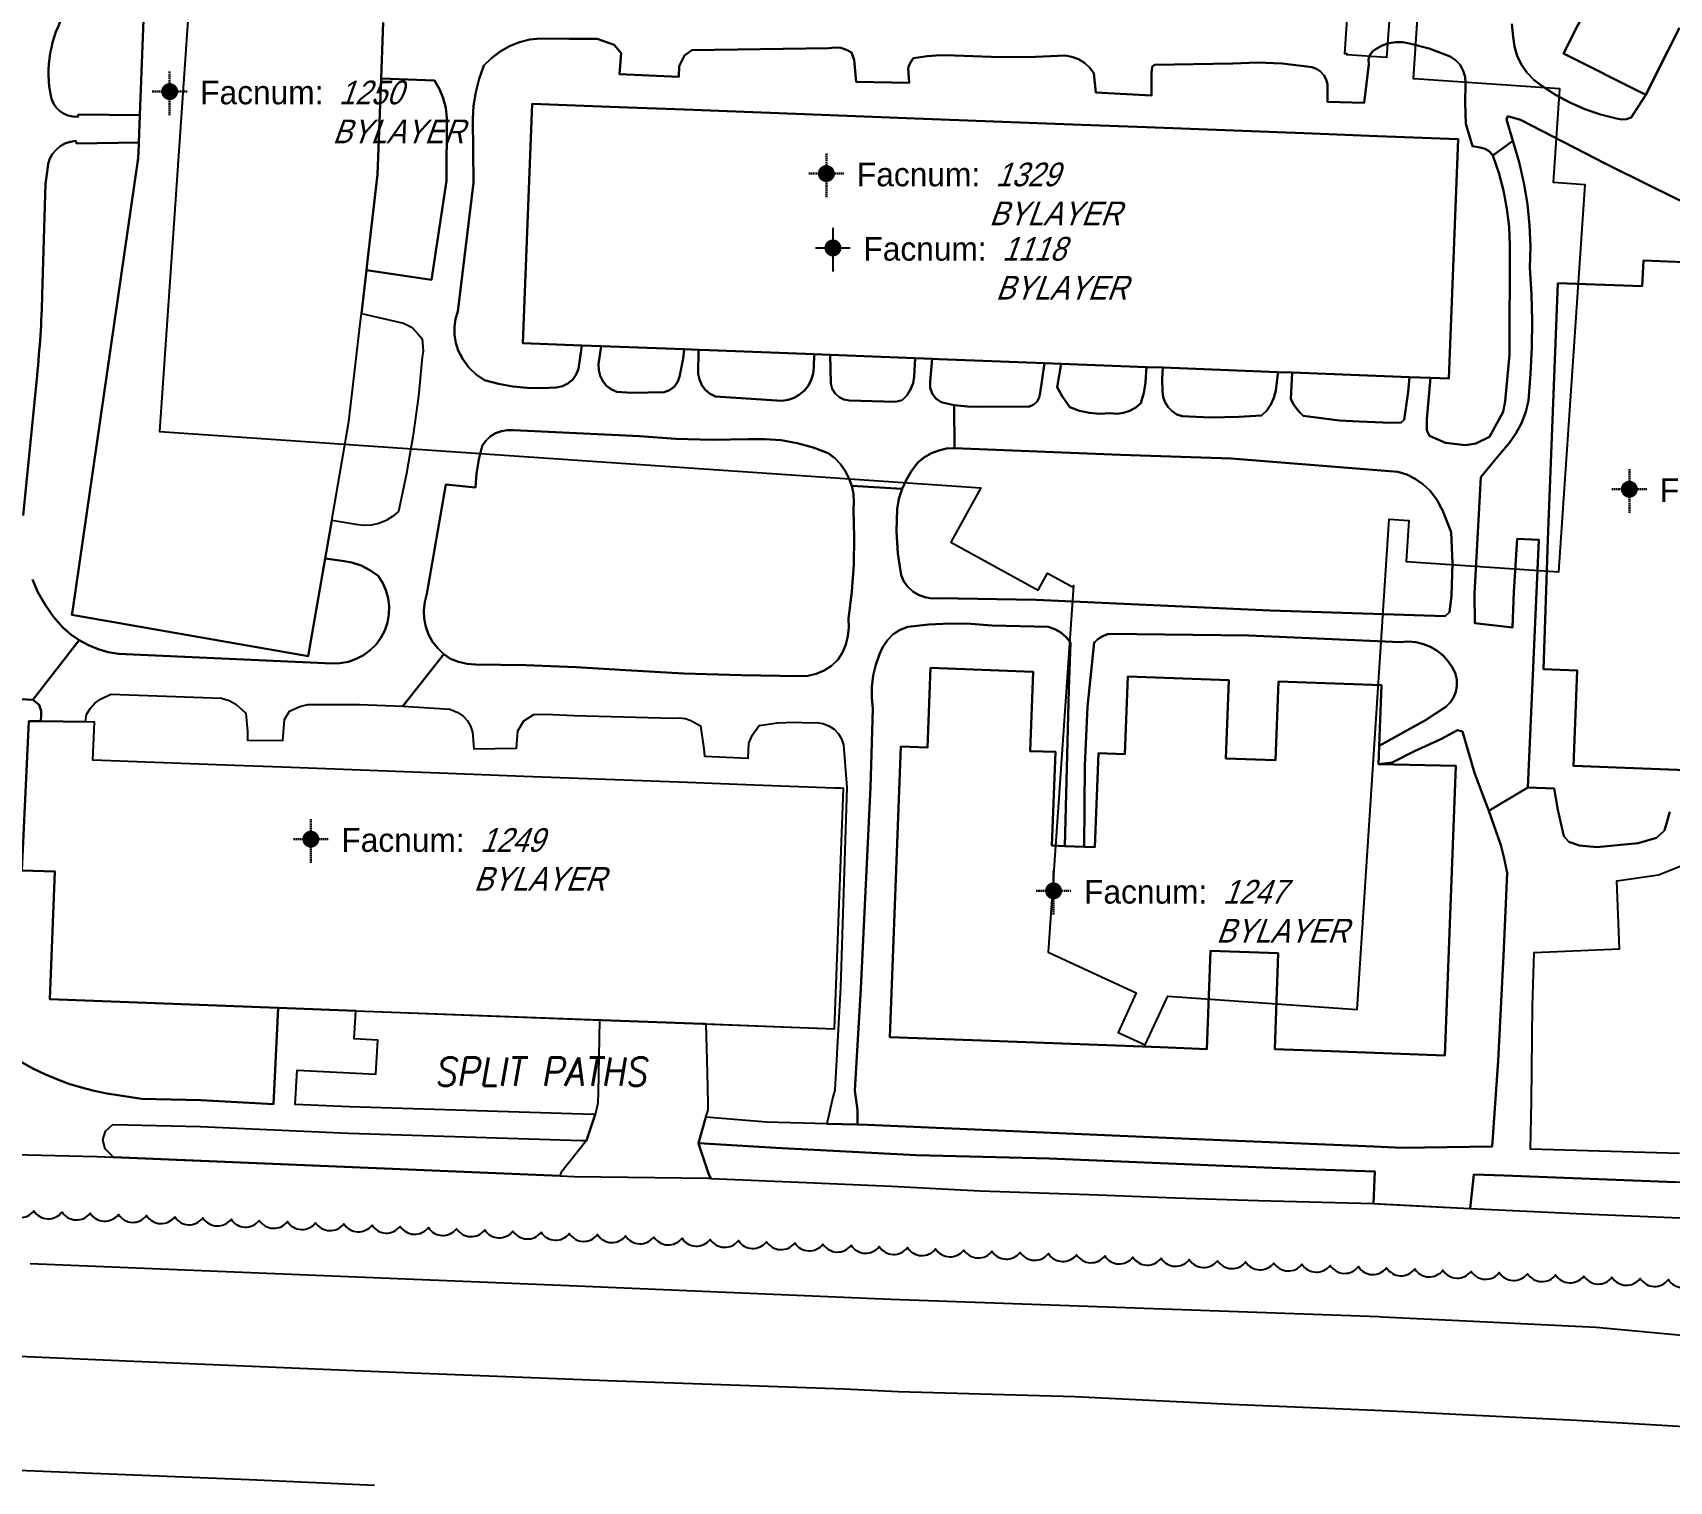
# Model space of a CAD drawing. Header units: inches. Extents: x 1273557 to 1282364, y 239587 to 246310.
# Drawn here: x 1274831.1 to 1275121.2, y 241916.7 to 242173.4 of the extents above; entities that cross this region are included whole.
import ezdxf
from ezdxf.enums import TextEntityAlignment as Align

# ---------------------------------------------------------------- set-up
doc = ezdxf.new("R2010")
doc.units = ezdxf.units.IN
doc.header["$MEASUREMENT"] = 0
doc.linetypes.add('DASHED2', pattern=[0.375, 0.25, -0.125])
doc.layers.add('BLDG-DATA', color=159, linetype='DASHED2', lineweight=30)
for name, color, linetype in [('BLDG-UW', 231, 'Continuous'), ('GRASS', 3, 'Continuous'), ('PATH', 253, 'Continuous'), ('PRKG-DATA', 255, 'Continuous'), ('PRKG-UW-UG', 30, 'Continuous'), ('REV-2013', 1, 'Continuous'), ('STREET-NONUW', 4, 'Continuous'), ('STREET-NONUW-ISLAND', 139, 'Continuous'), ('STREET-UW', 50, 'Continuous')]:
    doc.layers.add(name, color=color, linetype=linetype)
doc.styles.add('Revisions', font='simplex.shx', dxfattribs={"width": 0.9, "oblique": 10, "height": 25})
doc.styles.add('SS_LITE', font='FRABK.TTF', dxfattribs={"height": 16})

# ---------------------------------------------------------------- blocks, each defined once
blk = doc.blocks.new('*U1')
for p, q in [((0, 3.55), (0, -4.2)), ((-3.08, 0), (3.08, 0))]:
    blk.add_line(p, q)
at = {"const_width": 1.5}
blk.add_lwpolyline([(-0.75, 0, 1), (0.75, 0, 1)], format="xyb", close=True, dxfattribs=at)
at = {"layer": 'BLDG-DATA', "color": 1, "style": 'SS_LITE'}
blk.add_text('Facnum:', height=4.2, dxfattribs=at).set_placement((27.26, -2.25), align=Align.RIGHT)
at = {"layer": 'BLDG-DATA', "color": 7, "style": 'SS_LITE', "oblique": 20, "width": 0.9, "flags": 8}
for tag, p in [('FACNUM', (29.98, -2.25)), ('OBJECT', (28.84, -9.16))]:
    blk.add_attdef(tag, p, '', height=4.2, dxfattribs=at)
blk = doc.blocks.new('*U8')
for p, q in [((0, 3.55), (0, -4.2)), ((-3.08, 0), (3.08, 0))]:
    blk.add_line(p, q)
at = {"const_width": 1.5}
blk.add_lwpolyline([(-0.75, 0, 1), (0.75, 0, 1)], format="xyb", close=True, dxfattribs=at)
at = {"layer": 'PRKG-DATA', "color": 1, "style": 'SS_LITE'}
blk.add_text('Facnum:', height=4.2, dxfattribs=at).set_placement((27.26, -2.25), align=Align.RIGHT)
at = {"layer": 'PRKG-DATA', "color": 7, "style": 'SS_LITE', "oblique": 20, "width": 0.9, "flags": 8}
for tag, p in [('FACNUM', (29.98, -2.25)), ('OBJECT', (28.84, -9.16))]:
    blk.add_attdef(tag, p, '', height=4.2, dxfattribs=at)

msp = doc.modelspace()

# ---------------------------------------------------------------- linework, layer by layer
at = {"layer": 'BLDG-UW'}
for points in [[(1275126.58, 242215.24), (1275120.25, 242218.41), (1275102.22, 242182.38), (1275107.49, 242179.74), (1275102.47, 242169.72), (1275117.07, 242162.42), (1275117.91, 242164.1), (1275118.73, 242165.73), (1275119.04, 242166.36), (1275123, 242174.28)], [(1274851.05, 242183.43), (1274850.11, 242158.83), (1274849.93, 242153.95), (1274849.91, 242153.5), (1274849.82, 242151.21), (1274838.21, 242071.24), (1274838.06, 242070.21), (1274879.95, 242062.93), (1274882.95, 242080.2), (1274884.12, 242086.93), (1274884.31, 242088.02), (1274887.18, 242104.53), (1274889.22, 242122.26), (1274889.38, 242123.64), (1274890.26, 242131.34), (1274890.4, 242132.53), (1274892.21, 242148.27), (1274892.86, 242165.34), (1274893.24, 242175.24)]]:
    msp.add_lwpolyline(points, dxfattribs=at)
for points in [[(1275083.77, 242154.54), (1275069.48, 242155.09), (1275058, 242155.53), (1275028.54, 242156.65), (1275017.02, 242157.09), (1274987.46, 242158.23), (1274975.48, 242158.68), (1274946.64, 242159.79), (1274935.03, 242160.23), (1274919.63, 242160.82), (1274918.01, 242118.39), (1274928.46, 242117.99), (1274931.87, 242117.86), (1274946.6, 242117.3), (1274949.11, 242117.2), (1274951, 242117.13), (1274969.61, 242116.42), (1274972.49, 242116.31), (1274987.56, 242115.73), (1274990.56, 242115.61), (1274991.74, 242115.57), (1275010.49, 242114.85), (1275013.4, 242114.74), (1275028.55, 242114.16), (1275031.45, 242114.05), (1275032.91, 242113.99), (1275051.85, 242113.27), (1275054.34, 242113.17), (1275075.14, 242112.38), (1275078.9, 242112.23), (1275082.15, 242112.11)], [(1275156.87, 242113.45), (1275140.95, 242114.11), (1275133.21, 242122.4), (1275133.54, 242132.36), (1275116.62, 242133.02), (1275116.4, 242128.49), (1275101.47, 242129.04), (1275099.7, 242083.59), (1275099.7, 242083.59), (1275099.37, 242074.63), (1275099.37, 242074.63), (1275098.92, 242060.58), (1275104.89, 242060.36), (1275104.23, 242043.44), (1275130.22, 242042.45), (1275131.11, 242065.45), (1275155.1, 242064.57), (1275155.66, 242079.72)], [(1275083.36, 242043.48), (1275069.7, 242043.75), (1275069.82, 242046.99), (1275070.23, 242057.75), (1275051.97, 242058.43), (1275051.44, 242044.45), (1275042.63, 242044.78), (1275043.15, 242058.65), (1275025.24, 242059.32), (1275024.72, 242045.55), (1275020.03, 242045.73), (1275019.41, 242029.04), (1275017.52, 242029.11), (1275014.08, 242029.23), (1275011.77, 242029.32), (1275012.39, 242045.92), (1275007.92, 242046.08), (1275008.45, 242060.13), (1274990.28, 242060.81), (1274989.75, 242046.7), (1274985, 242046.87), (1274983.06, 241995.37), (1274997.73, 241994.82), (1275031.04, 241993.57), (1275039.25, 241993.26), (1275039.9, 242010.69), (1275051.9, 242010.24), (1275051.27, 241993.25), (1275059.65, 241992.94), (1275081.45, 241992.13)], [(1274974.85, 242039.46), (1274974.3, 242039.48), (1274973.26, 242039.52), (1274959.01, 242040.06), (1274947.16, 242040.51), (1274918.2, 242041.6), (1274906.25, 242042.05), (1274876.94, 242043.16), (1274865.26, 242043.6), (1274841.77, 242044.49), (1274842.05, 242051.21), (1274840.46, 242051.24), (1274832.57, 242051.36), (1274830.41, 242051.39), (1274829.18, 242024.94), (1274835.01, 242024.72), (1274834.15, 242002.11), (1274874.65, 242000.58), (1274888.37, 242000.06), (1274932.02, 241998.41), (1274949.93, 241997.73), (1274973.24, 241996.85)]]:
    msp.add_lwpolyline(points, close=True, dxfattribs=at)
at = {"layer": 'GRASS'}
for points in [[(1274834.05, 242163.91, 0.015766), (1274834.24, 242162.58, 0.394859), (1274839.1, 242158.5), (1274839.22, 242158.91), (1274850.11, 242158.83), (1274851.05, 242183.43), (1274850.04, 242183.56, 0.185565), (1274838.11, 242178.87, 0.001408), (1274838.03, 242178.77, 0.18739)], [(1274805.71, 242036.25, 0.403035), (1274846.62, 241985.01), (1274850.41, 241984.45), (1274860.94, 241984.2), (1274873.79, 241983.51), (1274874.65, 242000.58), (1274834.15, 242002.11), (1274835.01, 242024.72), (1274829.18, 242024.94), (1274830.41, 242051.39), (1274832.57, 242051.36), (1274832.62, 242052.46), (1274832.6, 242053.21), (1274832.25, 242054.29), (1274831.13, 242055.16), (1274812.38, 242056.16, 0.39954), (1274807.14, 242051.69, 0.005578)]]:
    msp.add_lwpolyline(points, format="xyb", close=True, dxfattribs=at)
for points in [[(1275093.28, 242174.97), (1275093.53, 242172.69), (1275093.77, 242170.97), (1275094.27, 242169.31), (1275095.03, 242167.75), (1275096.02, 242166.33), (1275097.22, 242165.08), (1275098.6, 242164.03), (1275101.03, 242162.42), (1275103.6, 242161.03), (1275106.27, 242159.86), (1275109.03, 242158.92), (1275111.86, 242158.22), (1275112.72, 242158.04), (1275113.61, 242158.1), (1275114.44, 242158.39), (1275117.07, 242162.42), (1275102.47, 242169.72), (1275107.49, 242179.74)], [(1275130.11, 242140.24), (1275118.18, 242146.07), (1275109.63, 242150.37), (1275108.15, 242151.11), (1275094.83, 242157.97), (1275092.6, 242158.6), (1275092.34, 242158.02), (1275094.59, 242150.49), (1275095.44, 242146.78), (1275096.06, 242143.04), (1275096.44, 242139.28), (1275096.59, 242135.51), (1275096.51, 242131.75), (1275096.8, 242127.07), (1275096.92, 242122.37), (1275096.87, 242117.66), (1275096.64, 242112.94), (1275096.24, 242108.23), (1275095.76, 242106.19), (1275095.02, 242104.23), (1275094.03, 242102.38), (1275092.82, 242100.68), (1275091.14, 242098.67), (1275090.21, 242097.61), (1275087.8, 242094.61), (1275086.68, 242074.02), (1275086.73, 242068.78), (1275093.45, 242067.97), (1275093.69, 242074.29), (1275094.26, 242083.69), (1275098.1, 242083.5), (1275096.17, 242039.65), (1275100.79, 242039.45), (1275101.49, 242035.65), (1275102.51, 242031.01), (1275103.43, 242030.02), (1275105.29, 242029.32), (1275108.4, 242029.08), (1275115.73, 242029.77), (1275118.94, 242030.73), (1275120.37, 242032.01), (1275121.32, 242035.31)], [(1275130.22, 242042.45), (1275104.23, 242043.44), (1275104.89, 242060.36), (1275098.92, 242060.58), (1275099.37, 242074.63), (1275099.7, 242083.59), (1275101.47, 242129.04), (1275116.4, 242128.49), (1275116.62, 242133.02), (1275131.46, 242132.44)], [(1275123.05, 241974.77), (1275096.64, 241975.54), (1275096.78, 241984.02), (1275096.95, 242000.9), (1275097.28, 242010.4), (1275112.39, 242011.01), (1275111.91, 242023.1), (1275119.3, 242024.12), (1275123.92, 242025.99)], [(1275136.79, 241941.26), (1275108.27, 241943.92), (1275085.22, 241945.04), (1275070.28, 241945.76), (1275069.72, 241945.79), (1274983.23, 241948.9), (1274927.64, 241951.22), (1274830.66, 241955.18)], [(1274771.57, 241941.3), (1274849.05, 241937.97), (1274891.01, 241936.19), (1274932.99, 241934.54), (1274974.97, 241933.01), (1274984.53, 241932.57), (1275015.87, 241931.67), (1275043.5, 241930.33), (1275069, 241929.24), (1275074.3, 241929.02), (1275084.52, 241928.51), (1275104.78, 241927.51), (1275131.99, 241925.86)], [(1274891.71, 241915.9), (1274869.56, 241916.91), (1274786.03, 241920.3), (1274762.72, 241922.04), (1274758.23, 241922.67), (1274739.99, 241925.24), (1274716.68, 241929.84), (1274705.33, 241932.47), (1274704.77, 241932.57), (1274704.68, 241932.08), (1274703.63, 241926.32), (1274736.1, 241919.83), (1274745.88, 241918.24), (1274755.7, 241916.85), (1274765.54, 241915.68)]]:
    msp.add_lwpolyline(points, dxfattribs=at)
for points in [[(1274976.73, 242168.6), (1274976.26, 242169.89), (1274975.34, 242170.41), (1274974.34, 242170.72), (1274973.29, 242170.82), (1274972.25, 242170.7), (1274947.97, 242170.32), (1274946.63, 242169.35), (1274945.7, 242167.46), (1274945.62, 242165.61), (1274935.12, 242166.07), (1274935.4, 242169.77), (1274934.19, 242171.28), (1274931.15, 242172.31), (1274926.15, 242172.35), (1274921.15, 242172.39), (1274919.25, 242172.19), (1274917.39, 242171.74), (1274915.61, 242171.03), (1274913.95, 242170.09), (1274912.43, 242168.93), (1274911.08, 242167.58), (1274910.26, 242165.27), (1274909.65, 242162.9), (1274909.27, 242160.48), (1274909.12, 242158.17), (1274909.27, 242146.81), (1274906.49, 242124.03), (1274906.08, 242122.68), (1274905.87, 242121.28), (1274905.88, 242119.86), (1274906.09, 242118.46), (1274906.51, 242117.11), (1274907.36, 242115.53), (1274908.44, 242114.1), (1274909.72, 242112.86), (1274911.19, 242111.83), (1274913.68, 242111.17), (1274916.22, 242110.72), (1274918.79, 242110.46), (1274921.37, 242110.4), (1274923.94, 242110.55), (1274925.02, 242110.76), (1274926, 242111.23), (1274926.84, 242111.94), (1274927.47, 242112.83), (1274927.86, 242113.86), (1274928.46, 242117.99), (1274918.01, 242118.39), (1274919.63, 242160.82), (1274935.03, 242160.23), (1274946.64, 242159.79), (1274975.48, 242158.68), (1274987.46, 242158.23), (1275017.02, 242157.09), (1275028.54, 242156.65), (1275058, 242155.53), (1275069.48, 242155.09), (1275083.77, 242154.54), (1275082.15, 242112.11), (1275078.9, 242112.23), (1275078.22, 242104.96), (1275078.26, 242102.88), (1275078.74, 242101.96), (1275081.54, 242100.73), (1275085.1, 242100.32), (1275086.94, 242100.62), (1275089.37, 242101.81), (1275091.76, 242106.22), (1275092.15, 242108.08), (1275092.87, 242116.3), (1275092.94, 242135.73), (1275092.81, 242138.98), (1275092.44, 242142.22), (1275091.85, 242145.42), (1275091.02, 242148.58), (1275089.96, 242151.67), (1275089.37, 242152.38), (1275088.57, 242152.86), (1275087.67, 242153.05), (1275086.35, 242153.3), (1275085.17, 242157.24), (1275085.06, 242160.97), (1275085.09, 242164.42), (1275085.03, 242165.58), (1275084.71, 242166.69), (1275084.13, 242167.7), (1275083.34, 242168.56), (1275082.37, 242169.21), (1275078.63, 242170.61), (1275075.18, 242171.53), (1275073.97, 242171.74), (1275072.73, 242171.75), (1275071.52, 242171.55), (1275070.35, 242171.16), (1275069.26, 242170.58), (1275068.62, 242170.1), (1275068.16, 242169.44), (1275067.92, 242168.67), (1275067.93, 242167.87), (1275067.11, 242160.96), (1275060.66, 242161.14), (1275060.65, 242164.29), (1275060.41, 242165.13), (1275059.98, 242165.89), (1275059.39, 242166.53), (1275058.66, 242167.02), (1275057.84, 242167.33), (1275056.97, 242167.44), (1275052.61, 242167.95), (1275048.23, 242168.13), (1275043.85, 242167.98), (1275029.96, 242167.7), (1275029.54, 242167.38), (1275029.43, 242166.3), (1275029.43, 242162.28), (1275019.58, 242162.8), (1275019.21, 242166.27), (1275018.47, 242167.26), (1275017.55, 242168.09), (1275016.5, 242168.73), (1275015.34, 242169.16), (1275014.12, 242169.37), (1275007.58, 242169.11), (1275001.04, 242169.12), (1274994.5, 242169.39), (1274992.08, 242169.42), (1274989.66, 242169.25), (1274988.46, 242169.07), (1274987.26, 242168.88), (1274987.02, 242168.61), (1274986.81, 242168.32), (1274986.63, 242168.01), (1274986.48, 242167.68), (1274986.37, 242167.34), (1274986.31, 242167.07), (1274986.44, 242165.49), (1274986.47, 242164.53), (1274977.1, 242164.7)], [(1274904.48, 242147.19), (1274904.53, 242158.31), (1274904.33, 242160.08), (1274903.89, 242161.8), (1274903.22, 242163.44), (1274902.32, 242164.97), (1274892.86, 242165.32), (1274892.21, 242148.27), (1274890.4, 242132.53), (1274890.26, 242131.34), (1274897.42, 242130.28), (1274901.78, 242129.64)], [(1274900.19, 242118.53), (1274900.31, 242116.96), (1274900.17, 242115.9), (1274899.49, 242109), (1274898.56, 242102.14), (1274897.38, 242095.31), (1274895.95, 242088.53), (1274894.91, 242087.64), (1274893.74, 242086.94), (1274892.46, 242086.44), (1274891.12, 242086.15), (1274889.75, 242086.09), (1274888.39, 242086.25), (1274884.12, 242086.93), (1274884.31, 242088.02), (1274887.18, 242104.53), (1274889.22, 242122.26), (1274889.38, 242123.64), (1274896.86, 242121.94), (1274898.39, 242121.19), (1274899.42, 242119.98), (1274900.15, 242119.13), (1274900.19, 242118.53)], [(1274946.41, 242115.66), (1274946.6, 242117.3), (1274931.87, 242117.86), (1274931.43, 242114.69), (1274931.45, 242113.63), (1274931.71, 242112.61), (1274932.18, 242111.66), (1274932.85, 242110.84), (1274933.69, 242110.2), (1274934.65, 242109.75), (1274937.32, 242109.59), (1274943.03, 242109.69), (1274943.99, 242110.03), (1274944.81, 242110.64), (1274945.41, 242111.47), (1274945.74, 242112.44)], [(1274969.58, 242114.11), (1274969.61, 242116.42), (1274951, 242117.13), (1274949.11, 242117.2), (1274949.1, 242112.97), (1274949.3, 242111.92), (1274949.74, 242110.94), (1274950.39, 242110.08), (1274951.21, 242109.39), (1274952.17, 242108.91), (1274963.88, 242108.16), (1274965, 242108.33), (1274966.07, 242108.7), (1274967.05, 242109.27), (1274967.91, 242110.01), (1274968.61, 242110.9), (1274969.13, 242111.9), (1274969.46, 242112.98)], [(1274987.34, 242112.47), (1274987.56, 242115.73), (1274972.49, 242116.31), (1274972.59, 242111.21), (1274972.84, 242110.29), (1274973.34, 242109.47), (1274974.05, 242108.82), (1274974.91, 242108.4), (1274975.85, 242108.23), (1274984.08, 242107.97), (1274985.25, 242108.27), (1274986.09, 242109.13), (1274986.74, 242110.15), (1274987.16, 242111.28)], [(1275010.49, 242114.85), (1274991.74, 242115.57), (1274990.56, 242115.61), (1274990.22, 242111.62), (1274990.19, 242110.49), (1274990.55, 242109.45), (1274991.22, 242108.57), (1274992.13, 242107.95), (1274994.44, 242107.41), (1274996.8, 242107.14), (1274999.18, 242107.13), (1275007.83, 242107.19), (1275008.56, 242107.53), (1275009.15, 242108.07), (1275009.55, 242108.77), (1275009.71, 242109.56)], [(1275028.07, 242109.57), (1275028.39, 242111.43), (1275028.5, 242113.31), (1275028.55, 242114.16), (1275013.4, 242114.74), (1275012.72, 242110.58), (1275013.6, 242108.97), (1275014.64, 242107.46), (1275014.97, 242107.04), (1275016.68, 242106.4), (1275018.46, 242106.01), (1275020.28, 242105.86), (1275022.1, 242105.96), (1275023.29, 242105.87), (1275024.47, 242106.01), (1275025.6, 242106.39), (1275026.64, 242106.98), (1275027.54, 242107.76)], [(1275050.59, 242107.54), (1275051.13, 242108.72), (1275051.45, 242109.98), (1275051.84, 242112.93), (1275051.85, 242113.27), (1275032.91, 242113.99), (1275031.45, 242114.05), (1275031.3, 242112.08), (1275031.41, 242109.84), (1275031.51, 242108.84), (1275031.83, 242107.88), (1275032.37, 242107.02), (1275033.08, 242106.31), (1275033.94, 242105.77), (1275034.89, 242105.44), (1275039.91, 242105.23), (1275044.94, 242105.31), (1275048.95, 242105.55), (1275049.86, 242106.47)], [(1275074.92, 242109.77), (1275075.14, 242112.38), (1275054.34, 242113.17), (1275054.11, 242108.48), (1275054.58, 242107.6), (1275055.15, 242106.78), (1275055.8, 242106.02), (1275056.29, 242105.53), (1275062.76, 242104.66), (1275066.24, 242104.48), (1275071.85, 242104.27), (1275073.72, 242104.31), (1275074.23, 242104.8)], [(1274976.75, 242084), (1274976.59, 242088.83), (1274976.69, 242090.27), (1274976.59, 242091.71), (1274976.29, 242093.12), (1274975.8, 242094.48), (1274975.12, 242095.76), (1274974.28, 242096.93), (1274973.28, 242097.98), (1274972.14, 242098.87), (1274969.44, 242099.9), (1274966.65, 242100.67), (1274963.8, 242101.17), (1274960.91, 242101.4), (1274958.02, 242101.35), (1274951.57, 242101.25), (1274945.12, 242101.44), (1274938.69, 242101.93), (1274916.36, 242102.97), (1274915.26, 242102.99), (1274914.19, 242102.81), (1274913.16, 242102.42), (1274912.23, 242101.84), (1274911.43, 242101.09), (1274910.79, 242100.2), (1274910.18, 242097.76), (1274909.79, 242095.29), (1274909.6, 242092.79), (1274904.32, 242093.31), (1274900.99, 242073.94), (1274900.61, 242072.51), (1274900.44, 242071.05), (1274900.51, 242069.57), (1274900.79, 242068.13), (1274901.3, 242066.75), (1274902.01, 242065.46), (1274902.91, 242064.3), (1274903.98, 242063.29), (1274905.19, 242062.45), (1274906.62, 242061.91), (1274908.1, 242061.57), (1274909.62, 242061.43), (1274918.51, 242061.3), (1274927.4, 242060.96), (1274936.28, 242060.4), (1274946.51, 242059.85), (1274956.74, 242059.51), (1274966.98, 242059.39), (1274968.51, 242059.45), (1274970.01, 242059.78), (1274971.43, 242060.37), (1274972.72, 242061.2), (1274973.85, 242062.24), (1274974.64, 242063.56), (1274975.24, 242064.98), (1274975.63, 242066.47), (1274975.79, 242068.01), (1274975.74, 242069.55), (1274976.32, 242074.35), (1274976.66, 242079.17)], [(1275081.02, 242088.77), (1275080.63, 242089.51), (1275080.22, 242090.24), (1275079.8, 242090.96), (1275078.77, 242092.27), (1275077.55, 242093.41), (1275076.18, 242094.36), (1275074.68, 242095.1), (1275073.09, 242095.61), (1275043.54, 242097.92), (1275023.94, 242098.59), (1274995.95, 242099.7), (1274994.54, 242099.8), (1274993.12, 242099.7), (1274991.74, 242099.39), (1274990.42, 242098.88), (1274989.19, 242098.17), (1274988.08, 242097.3), (1274986.94, 242095.84), (1274985.98, 242094.25), (1274985.22, 242092.57), (1274984.67, 242090.8), (1274984.33, 242088.98), (1274984.23, 242085.05), (1274984.48, 242081.13), (1274985.07, 242077.25), (1274985.56, 242076.16), (1274986.25, 242075.19), (1274987.13, 242074.38), (1274988.14, 242073.75), (1274989.26, 242073.34), (1274990.44, 242073.15), (1274991.63, 242073.2), (1275009, 242072.9), (1275050.44, 242071), (1275081.5, 242069.99), (1275082.27, 242070.72), (1275082.62, 242073.63), (1275082.81, 242079.39), (1275082.53, 242084.87)], [(1275015.1, 242065.32), (1275014.32, 242066.3), (1275013.37, 242067.11), (1275012.28, 242067.72), (1275011.1, 242068.11), (1275001.11, 242068.33), (1274997.39, 242068.62), (1274993.66, 242068.68), (1274989.94, 242068.5), (1274986.23, 242068.09), (1274984.88, 242067.56), (1274983.67, 242066.78), (1274982.62, 242065.77), (1274981.79, 242064.58), (1274981.21, 242063.25), (1274980.56, 242061.38), (1274980.12, 242059.46), (1274979.88, 242057.5), (1274979.86, 242055.53), (1274980.05, 242053.56), (1274979.61, 242039.71), (1274977.92, 242003.99), (1274976.87, 241985.93), (1274977.31, 241982.44), (1274977.34, 241979.88), (1274979.12, 241979.83), (1275036.1, 241977.35), (1275068.85, 241975.98), (1275073.81, 241975.77), (1275089.84, 241975.99), (1275090.89, 241991.18), (1275091.87, 242010.97), (1275092.48, 242024.52), (1275091.88, 242027.33), (1275091.36, 242029.41), (1275089.24, 242035.5), (1275088.12, 242038.42), (1275086.67, 242042.21), (1275084.54, 242049.55), (1275083.7, 242049.8), (1275080.7, 242048.21), (1275076.06, 242046.06), (1275072.1, 242044.03), (1275069.7, 242043.75), (1275083.36, 242043.48), (1275081.45, 241992.13), (1275059.65, 241992.94), (1275051.27, 241993.25), (1275051.9, 242010.24), (1275039.9, 242010.69), (1275039.25, 241993.26), (1275031.04, 241993.57), (1274997.73, 241994.82), (1274983.06, 241995.37), (1274985, 242046.87), (1274989.75, 242046.7), (1274990.28, 242060.81), (1275008.45, 242060.13), (1275007.92, 242046.08), (1275012.39, 242045.92), (1275011.77, 242029.32), (1275014.08, 242029.23), (1275014.76, 242056.98)], [(1275082.87, 242060.77), (1275082.11, 242061.93), (1275081.18, 242062.96), (1275080.1, 242063.83), (1275078.91, 242064.54), (1275077.62, 242065.05), (1275076.27, 242065.37), (1275074.88, 242065.48), (1275073.5, 242065.38), (1275046.67, 242066.57), (1275021.86, 242066.88), (1275021.32, 242066.7), (1275020.8, 242066.47), (1275020.3, 242066.18), (1275019.84, 242065.84), (1275019.42, 242065.46), (1275019.3, 242065.34), (1275018.11, 242053.95), (1275017.64, 242043.55), (1275017.52, 242029.11), (1275019.41, 242029.04), (1275020.03, 242045.73), (1275024.72, 242045.55), (1275025.24, 242059.32), (1275043.15, 242058.65), (1275042.63, 242044.78), (1275051.44, 242044.45), (1275051.97, 242058.43), (1275070.23, 242057.75), (1275069.82, 242046.99), (1275078, 242051.59), (1275081.6, 242053.95), (1275082.37, 242054.71), (1275082.97, 242055.6), (1275083.38, 242056.6), (1275083.58, 242057.66), (1275083.56, 242058.74), (1275083.32, 242059.79)], [(1274950.7, 241982.05), (1274950.83, 241982.52), (1274950.83, 241983.68), (1274950.71, 241989.03), (1274950.5, 241997.71), (1274973.24, 241996.85), (1274974.85, 242039.46), (1274974.3, 242039.48), (1274973.26, 242039.52), (1274959.01, 242040.06), (1274947.16, 242040.51), (1274918.2, 242041.6), (1274906.25, 242042.05), (1274876.94, 242043.16), (1274865.26, 242043.6), (1274841.77, 242044.49), (1274842.05, 242051.21), (1274840.46, 242051.24), (1274840.62, 242052.59), (1274841.29, 242053.65), (1274842.15, 242054.56), (1274843.16, 242055.29), (1274844.99, 242056.15), (1274864.6, 242055.46), (1274865.92, 242055.07), (1274867.12, 242054.39), (1274868.89, 242052.79), (1274869.18, 242049.58), (1274869.16, 242048.01), (1274875.48, 242047.93), (1274875.75, 242051.67), (1274876.66, 242053.16), (1274878.44, 242054), (1274879.91, 242054.32), (1274881.41, 242054.31), (1274889.07, 242054.32), (1274896.74, 242054.07), (1274905.05, 242053.53), (1274906.5, 242052.92), (1274907.4, 242052.27), (1274908.16, 242051.45), (1274908.73, 242050.5), (1274909.08, 242049.44), (1274909.31, 242046.46), (1274916.87, 242046.62), (1274917.12, 242049.69), (1274918.18, 242051.42), (1274919.95, 242052.56), (1274922.05, 242052.61), (1274927.03, 242052.4), (1274944.67, 242051.89), (1274945.73, 242051.97), (1274946.79, 242051.84), (1274947.8, 242051.51), (1274949.49, 242050.55), (1274950.08, 242046.47), (1274950.17, 242045.19), (1274957.96, 242044.83), (1274958.07, 242047.5), (1274958.71, 242048.97), (1274959.88, 242050.6), (1274963.11, 242051.08), (1274966.05, 242051.22), (1274968.98, 242051.07), (1274970.1, 242051.14), (1274971.2, 242050.97), (1274972.24, 242050.57), (1274973.16, 242049.95), (1274973.93, 242049.16), (1274974.51, 242048.22), (1274974.86, 242047.18), (1274975.41, 242039.61), (1274974.29, 242004.23), (1274973.3, 241985.95), (1274972.93, 241984.74), (1274971.89, 241980.02), (1274961.21, 241980.29), (1274950.46, 241981.21)], [(1274930.8, 241981.67), (1274928.61, 241981.72), (1274887.27, 241983.03), (1274877.66, 241983.46), (1274877.97, 241989.54), (1274891.96, 241988.83), (1274892.27, 241994.84), (1274888.11, 241995.05), (1274888.37, 242000.06), (1274931.58, 241998.43), (1274931.33, 241985.53), (1274931.29, 241983.72), (1274931.14, 241982.86)], [(1274924.76, 241971.32), (1274924.59, 241970.79), (1274920.32, 241970.94), (1274845.5, 241974.08), (1274845.21, 241974.36), (1274843.95, 241975.58), (1274843.54, 241977.17), (1274844, 241978.72), (1274845.29, 241979.9), (1274860.78, 241979.54), (1274887.09, 241978.38), (1274928.48, 241977.06), (1274929.28, 241977.04)], [(1275069.04, 241971.57), (1275055.04, 241972.01), (1275011.3, 241973.87), (1274987.71, 241974.48), (1274962.87, 241975.77), (1274949.11, 241976.56), (1274949.11, 241976.55), (1274950.9, 241971.2), (1274951.32, 241970.34), (1274968.26, 241969.61), (1274983.36, 241968.99), (1274999.04, 241968.14), (1275009.55, 241967.8), (1275018.4, 241967.51), (1275033.65, 241966.88), (1275048.33, 241966.42), (1275068.8, 241965.86), (1275068.8, 241965.86)], [(1275086.56, 241971.02), (1275085.95, 241965.03), (1275085.95, 241965.03), (1275105.95, 241964.08), (1275123.08, 241963.35), (1275125.95, 241963.29), (1275126.87, 241963.73), (1275128.8, 241964.88), (1275130.62, 241966.19), (1275132.33, 241967.67), (1275133.84, 241969.24), (1275122.38, 241969.69), (1275091.92, 241970.85)]]:
    msp.add_lwpolyline(points, close=True, dxfattribs=at)
msp.add_lwpolyline([(1274831.06, 242076.47), (1274832.11, 242074.16), (1274833.37, 242071.96), (1274834.82, 242069.9), (1274836.46, 242067.98), (1274837.85, 242066.77), (1274839.37, 242065.72), (1274840.99, 242064.84), (1274842.7, 242064.14), (1274844.48, 242063.63), (1274846.3, 242063.32), (1274884.17, 242061.59), (1274885.63, 242061.65), (1274887.08, 242061.92), (1274888.46, 242062.41), (1274889.75, 242063.09), (1274890.93, 242063.97), (1274891.97, 242065), (1274892.83, 242066.18), (1274893.51, 242067.48), (1274893.99, 242068.86), (1274894.25, 242070.29), (1274894.3, 242071.75), (1274894.12, 242073.2), (1274893.73, 242074.61), (1274893.13, 242075.94), (1274892.34, 242077.16), (1274890.9, 242078.17), (1274889.33, 242078.96), (1274887.67, 242079.51), (1274885.94, 242079.82), (1274882.95, 242080.2), (1274879.95, 242062.93), (1274838.06, 242070.21), (1274838.21, 242071.24), (1274849.82, 242151.21), (1274849.91, 242153.5), (1274849.93, 242153.95), (1274838.89, 242153.76), (1274838.76, 242154.23, 0.388101), (1274833.71, 242149.17), (1274833.37, 242146.65), (1274832.81, 242126.97, -0.017918), (1274831.89, 242112.67), (1274829.4, 242087.84)], format="xyb", dxfattribs=at)
at = {"layer": 'PATH'}
for points in [[(1274829.4, 242087.84), (1274831.89, 242112.67, 0.017918), (1274832.81, 242126.97), (1274833.37, 242146.65), (1274833.71, 242149.17, -0.388101), (1274838.76, 242154.23), (1274838.89, 242153.76), (1274849.93, 242153.95), (1274850.11, 242158.83), (1274839.22, 242158.91), (1274839.1, 242158.5, -0.394859), (1274834.24, 242162.58, -0.015766), (1274834.05, 242163.91, -0.18739), (1274838.03, 242178.77, -0.000001), (1274838.03, 242178.77), (1274835.7, 242180.84), (1274822.32, 242180.01)], [(1274825.21, 241974.64), (1274842.5, 241974.21), (1274845.5, 241974.08), (1274845.21, 241974.36), (1274843.95, 241975.58), (1274843.54, 241977.17), (1274844, 241978.72), (1274845.29, 241979.9), (1274860.78, 241979.54), (1274887.09, 241978.38), (1274928.48, 241977.06), (1274929.28, 241977.04), (1274930.8, 241981.67), (1274928.61, 241981.72), (1274887.27, 241983.03), (1274877.66, 241983.46), (1274877.97, 241989.54), (1274891.96, 241988.83), (1274892.27, 241994.84), (1274888.11, 241995.05), (1274888.37, 242000.06), (1274874.65, 242000.58), (1274873.79, 241983.51), (1274860.94, 241984.2), (1274850.41, 241984.45), (1274846.62, 241985.01, -0.403035), (1274805.71, 242036.25, -0.005578)]]:
    msp.add_lwpolyline(points, format="xyb", dxfattribs=at)
for points in [[(1274893.24, 242175.24), (1274892.86, 242165.32), (1274902.32, 242164.97), (1274903.22, 242163.44), (1274903.89, 242161.8), (1274904.33, 242160.08), (1274904.53, 242158.31), (1274904.48, 242147.19), (1274901.78, 242129.64), (1274897.42, 242130.28), (1274890.26, 242131.34), (1274889.38, 242123.64), (1274896.86, 242121.94), (1274898.39, 242121.19), (1274900.15, 242119.13), (1274900.31, 242116.96), (1274900.17, 242115.9), (1274899.49, 242109), (1274898.56, 242102.14), (1274897.38, 242095.31), (1274895.95, 242088.53), (1274894.91, 242087.64), (1274893.74, 242086.94), (1274892.46, 242086.44), (1274891.12, 242086.15), (1274889.75, 242086.09), (1274888.39, 242086.25), (1274884.12, 242086.93), (1274882.95, 242080.2), (1274885.94, 242079.82), (1274887.67, 242079.51), (1274889.33, 242078.96), (1274890.9, 242078.17), (1274892.34, 242077.16), (1274893.13, 242075.94), (1274893.73, 242074.61), (1274894.12, 242073.2), (1274894.3, 242071.75), (1274894.25, 242070.29), (1274893.99, 242068.86), (1274893.51, 242067.48), (1274892.83, 242066.18), (1274891.97, 242065), (1274890.93, 242063.97), (1274889.75, 242063.09), (1274888.46, 242062.41), (1274887.08, 242061.92), (1274885.63, 242061.65), (1274884.17, 242061.59), (1274846.3, 242063.32), (1274844.48, 242063.63), (1274842.7, 242064.14), (1274840.99, 242064.84), (1274839.37, 242065.72), (1274831.13, 242055.16), (1274832.25, 242054.29), (1274832.6, 242053.21), (1274832.62, 242052.46), (1274832.57, 242051.36), (1274832.57, 242051.36), (1274840.46, 242051.24), (1274840.62, 242052.59), (1274841.29, 242053.65), (1274842.15, 242054.56), (1274843.16, 242055.29), (1274844.99, 242056.15), (1274864.6, 242055.46), (1274865.92, 242055.07), (1274867.12, 242054.39), (1274868.89, 242052.79), (1274869.18, 242049.58), (1274869.16, 242048.01), (1274875.48, 242047.93), (1274875.75, 242051.67), (1274876.66, 242053.16), (1274878.44, 242054), (1274879.91, 242054.32), (1274881.41, 242054.31), (1274889.07, 242054.32), (1274896.74, 242054.07), (1274903.98, 242063.29), (1274902.91, 242064.3), (1274902.01, 242065.46), (1274901.3, 242066.75), (1274900.79, 242068.13), (1274900.51, 242069.57), (1274900.44, 242071.05), (1274900.61, 242072.51), (1274900.99, 242073.94), (1274904.32, 242093.31), (1274909.6, 242092.79), (1274909.79, 242095.29), (1274910.18, 242097.76), (1274910.79, 242100.2), (1274911.43, 242101.09), (1274912.23, 242101.84), (1274913.16, 242102.42), (1274914.19, 242102.81), (1274915.26, 242102.99), (1274916.36, 242102.97), (1274938.69, 242101.93), (1274945.12, 242101.44), (1274951.57, 242101.25), (1274958.02, 242101.35), (1274960.91, 242101.4), (1274963.8, 242101.17), (1274966.65, 242100.67), (1274969.44, 242099.9), (1274972.14, 242098.87), (1274973.28, 242097.98), (1274974.28, 242096.93), (1274975.12, 242095.76), (1274975.8, 242094.48), (1274976.29, 242093.12), (1274985.22, 242092.57), (1274985.98, 242094.25), (1274986.94, 242095.84), (1274988.08, 242097.3), (1274989.19, 242098.17), (1274990.42, 242098.88), (1274991.74, 242099.39), (1274993.12, 242099.7), (1274994.54, 242099.8), (1274994.44, 242107.41), (1274992.13, 242107.95), (1274991.22, 242108.57), (1274990.55, 242109.45), (1274990.19, 242110.49), (1274990.22, 242111.62), (1274990.56, 242115.61), (1274987.56, 242115.73), (1274987.34, 242112.47), (1274987.16, 242111.28), (1274986.74, 242110.15), (1274986.09, 242109.13), (1274985.25, 242108.27), (1274984.08, 242107.97), (1274975.85, 242108.23), (1274974.91, 242108.4), (1274974.05, 242108.82), (1274973.34, 242109.47), (1274972.84, 242110.29), (1274972.59, 242111.21), (1274972.49, 242116.31), (1274969.61, 242116.42), (1274969.58, 242114.11), (1274969.46, 242112.98), (1274969.13, 242111.9), (1274968.61, 242110.9), (1274967.91, 242110.01), (1274967.05, 242109.27), (1274966.07, 242108.7), (1274965, 242108.33), (1274963.88, 242108.16), (1274952.17, 242108.91), (1274951.21, 242109.39), (1274950.39, 242110.08), (1274949.74, 242110.94), (1274949.3, 242111.92), (1274949.1, 242112.97), (1274949.11, 242117.2), (1274946.6, 242117.3), (1274946.41, 242115.66), (1274945.74, 242112.44), (1274945.41, 242111.47), (1274944.81, 242110.64), (1274943.99, 242110.03), (1274943.03, 242109.69), (1274937.32, 242109.59), (1274934.65, 242109.75), (1274933.69, 242110.2), (1274932.85, 242110.84), (1274932.18, 242111.66), (1274931.71, 242112.61), (1274931.45, 242113.63), (1274931.43, 242114.69), (1274931.87, 242117.86), (1274928.46, 242117.99), (1274927.86, 242113.86), (1274927.47, 242112.83), (1274926.84, 242111.94), (1274926, 242111.23), (1274925.02, 242110.76), (1274923.94, 242110.55), (1274921.37, 242110.4), (1274918.79, 242110.46), (1274916.22, 242110.72), (1274913.68, 242111.17), (1274911.19, 242111.83), (1274909.72, 242112.86), (1274908.44, 242114.1), (1274907.36, 242115.53), (1274906.51, 242117.11), (1274906.09, 242118.46), (1274905.88, 242119.86), (1274905.87, 242121.28), (1274906.08, 242122.68), (1274906.49, 242124.03), (1274909.27, 242146.81), (1274909.12, 242158.17), (1274909.27, 242160.48), (1274909.65, 242162.9), (1274910.26, 242165.27), (1274911.08, 242167.58), (1274912.43, 242168.93), (1274913.95, 242170.09), (1274915.61, 242171.03), (1274917.39, 242171.74), (1274919.25, 242172.19), (1274921.15, 242172.39), (1274926.15, 242172.35), (1274931.15, 242172.31), (1274934.19, 242171.28), (1274935.4, 242169.77), (1274935.12, 242166.07), (1274945.62, 242165.61), (1274945.7, 242167.46), (1274946.63, 242169.35), (1274947.97, 242170.32), (1274972.25, 242170.7), (1274973.29, 242170.82), (1274974.34, 242170.72), (1274975.34, 242170.41), (1274976.26, 242169.89), (1274976.73, 242168.6), (1274977.1, 242164.7), (1274986.47, 242164.53), (1274986.44, 242165.49), (1274986.31, 242167.07), (1274986.37, 242167.34), (1274986.48, 242167.68), (1274986.63, 242168.01), (1274986.81, 242168.32), (1274987.02, 242168.61), (1274987.26, 242168.88), (1274988.46, 242169.07), (1274989.66, 242169.25), (1274992.08, 242169.42), (1274994.5, 242169.39), (1275001.04, 242169.12), (1275007.58, 242169.11), (1275014.12, 242169.37), (1275015.34, 242169.16), (1275016.5, 242168.73), (1275017.55, 242168.09), (1275018.47, 242167.26), (1275019.21, 242166.27), (1275019.58, 242162.8), (1275029.43, 242162.28), (1275029.43, 242166.3), (1275029.54, 242167.38), (1275029.96, 242167.7), (1275043.85, 242167.98), (1275048.23, 242168.13), (1275052.61, 242167.95), (1275056.97, 242167.44), (1275057.84, 242167.33), (1275058.66, 242167.02), (1275059.39, 242166.53), (1275059.98, 242165.89), (1275060.41, 242165.13), (1275060.65, 242164.29), (1275060.66, 242161.14), (1275067.11, 242160.96), (1275067.93, 242167.87), (1275067.92, 242168.67), (1275068.16, 242169.44), (1275068.62, 242170.1), (1275069.26, 242170.58), (1275070.35, 242171.16), (1275071.52, 242171.55), (1275072.73, 242171.75), (1275073.97, 242171.74), (1275075.18, 242171.53), (1275078.63, 242170.61), (1275082.37, 242169.21), (1275083.34, 242168.56), (1275084.13, 242167.7), (1275084.71, 242166.69), (1275085.03, 242165.58), (1275085.09, 242164.42), (1275085.06, 242160.97), (1275085.17, 242157.24), (1275086.35, 242153.3), (1275087.67, 242153.05), (1275088.57, 242152.86), (1275089.37, 242152.38), (1275089.96, 242151.67), (1275093.47, 242154.25), (1275092.34, 242158.02), (1275092.6, 242158.6), (1275094.83, 242157.97), (1275108.15, 242151.11), (1275109.63, 242150.37), (1275118.18, 242146.07), (1275130.11, 242140.24)], [(1275123, 242174.28), (1275117.07, 242162.42), (1275114.44, 242158.39), (1275113.61, 242158.1), (1275112.72, 242158.04), (1275111.86, 242158.22), (1275109.03, 242158.92), (1275106.27, 242159.86), (1275103.6, 242161.03), (1275101.03, 242162.42), (1275098.6, 242164.03), (1275097.22, 242165.08), (1275096.02, 242166.33), (1275095.03, 242167.75), (1275094.27, 242169.31), (1275093.77, 242170.97), (1275093.53, 242172.69), (1275093.28, 242174.97)], [(1274812.38, 242056.16), (1274831.13, 242055.16), (1274839.37, 242065.72), (1274837.85, 242066.77), (1274836.46, 242067.98), (1274834.82, 242069.9), (1274833.37, 242071.96), (1274832.11, 242074.16), (1274831.06, 242076.47)], [(1275121.32, 242035.31), (1275120.37, 242032.01), (1275118.94, 242030.73), (1275115.73, 242029.77), (1275108.4, 242029.08), (1275105.29, 242029.32), (1275103.43, 242030.02), (1275102.51, 242031.01), (1275101.49, 242035.65), (1275100.79, 242039.45), (1275096.17, 242039.65), (1275089.24, 242035.5), (1275091.36, 242029.41), (1275091.88, 242027.33), (1275092.48, 242024.52), (1275091.87, 242010.97), (1275090.89, 241991.18), (1275089.84, 241975.99), (1275073.81, 241975.77), (1275068.85, 241975.98), (1275036.1, 241977.35), (1274979.12, 241979.83), (1274977.34, 241979.88), (1274971.89, 241980.02), (1274961.21, 241980.29), (1274950.46, 241981.21), (1274949.11, 241976.56), (1274962.87, 241975.77), (1274987.71, 241974.48), (1275011.3, 241973.87), (1275055.04, 241972.01), (1275069.04, 241971.57), (1275068.8, 241965.86), (1275070.69, 241965.77), (1275078.78, 241965.37), (1275085.95, 241965.03), (1275086.56, 241971.02), (1275091.92, 241970.85), (1275122.38, 241969.69)], [(1275123.05, 241974.77), (1275096.64, 241975.54), (1275096.78, 241984.02), (1275096.95, 242000.9), (1275097.28, 242010.4), (1275112.39, 242011.01), (1275111.91, 242023.1), (1275119.3, 242024.12), (1275123.92, 242025.99)]]:
    msp.add_lwpolyline(points, dxfattribs=at)
msp.add_lwpolyline([(1275089.96, 242151.67), (1275091.02, 242148.58), (1275091.85, 242145.42), (1275092.44, 242142.22), (1275092.81, 242138.98), (1275092.94, 242135.73), (1275092.87, 242116.3), (1275092.15, 242108.08), (1275091.76, 242106.22), (1275089.37, 242101.81), (1275086.94, 242100.62), (1275085.1, 242100.32), (1275081.54, 242100.73), (1275078.74, 242101.96), (1275078.26, 242102.88), (1275078.22, 242104.96), (1275078.9, 242112.23), (1275075.14, 242112.38), (1275074.92, 242109.77), (1275074.23, 242104.8), (1275073.72, 242104.31), (1275071.85, 242104.27), (1275066.24, 242104.48), (1275062.76, 242104.66), (1275056.29, 242105.53), (1275055.8, 242106.02), (1275055.15, 242106.78), (1275054.58, 242107.6), (1275054.11, 242108.48), (1275054.34, 242113.17), (1275051.85, 242113.27), (1275051.84, 242112.93), (1275051.45, 242109.98), (1275051.13, 242108.72), (1275050.59, 242107.54), (1275049.86, 242106.47), (1275048.95, 242105.55), (1275044.94, 242105.31), (1275039.91, 242105.23), (1275034.89, 242105.44), (1275033.94, 242105.77), (1275033.08, 242106.31), (1275032.37, 242107.02), (1275031.83, 242107.88), (1275031.51, 242108.84), (1275031.41, 242109.84), (1275031.3, 242112.08), (1275031.45, 242114.05), (1275028.55, 242114.16), (1275028.5, 242113.31), (1275028.39, 242111.43), (1275028.07, 242109.57), (1275027.54, 242107.76), (1275026.64, 242106.98), (1275025.6, 242106.39), (1275024.47, 242106.01), (1275023.29, 242105.87), (1275022.1, 242105.96), (1275020.28, 242105.86), (1275018.46, 242106.01), (1275016.68, 242106.4), (1275014.97, 242107.04), (1275014.64, 242107.46), (1275013.6, 242108.97), (1275012.72, 242110.58), (1275013.4, 242114.74), (1275010.49, 242114.85), (1275009.71, 242109.56), (1275009.55, 242108.77), (1275009.15, 242108.07), (1275008.56, 242107.53), (1275007.83, 242107.19), (1274999.18, 242107.13), (1274996.8, 242107.14), (1274994.44, 242107.41), (1274994.54, 242099.8), (1274995.95, 242099.7), (1275023.94, 242098.59), (1275043.54, 242097.92), (1275073.09, 242095.61), (1275074.68, 242095.1), (1275076.18, 242094.36), (1275077.55, 242093.41), (1275078.77, 242092.27), (1275079.8, 242090.96), (1275080.22, 242090.24), (1275080.63, 242089.51), (1275081.02, 242088.77), (1275082.53, 242084.87), (1275082.81, 242079.39), (1275082.62, 242073.63), (1275082.27, 242070.72), (1275081.5, 242069.99), (1275050.44, 242071), (1275009, 242072.9), (1274991.63, 242073.2), (1274990.44, 242073.15), (1274989.26, 242073.34), (1274988.14, 242073.75), (1274987.13, 242074.38), (1274986.25, 242075.19), (1274985.56, 242076.16), (1274985.07, 242077.25), (1274984.48, 242081.13), (1274984.23, 242085.05), (1274984.33, 242088.98), (1274984.67, 242090.8), (1274985.22, 242092.57), (1274976.29, 242093.12), (1274976.59, 242091.71), (1274976.69, 242090.27), (1274976.59, 242088.83), (1274976.75, 242084), (1274976.66, 242079.17), (1274976.32, 242074.35), (1274975.74, 242069.55), (1274975.79, 242068.01), (1274975.63, 242066.47), (1274975.24, 242064.98), (1274974.64, 242063.56), (1274973.85, 242062.24), (1274972.72, 242061.2), (1274971.43, 242060.37), (1274970.01, 242059.78), (1274968.51, 242059.45), (1274966.98, 242059.39), (1274956.74, 242059.51), (1274946.51, 242059.85), (1274936.28, 242060.4), (1274927.4, 242060.96), (1274918.51, 242061.3), (1274909.62, 242061.43), (1274908.1, 242061.57), (1274906.62, 242061.91), (1274905.19, 242062.45), (1274903.98, 242063.29), (1274896.74, 242054.07), (1274905.05, 242053.53), (1274906.5, 242052.92), (1274907.4, 242052.27), (1274908.16, 242051.45), (1274908.73, 242050.51), (1274909.08, 242049.44), (1274909.31, 242046.46), (1274916.87, 242046.62), (1274917.12, 242049.69), (1274918.18, 242051.42), (1274919.95, 242052.56), (1274922.05, 242052.61), (1274927.03, 242052.4), (1274944.67, 242051.89), (1274945.73, 242051.97), (1274946.79, 242051.84), (1274947.8, 242051.51), (1274949.49, 242050.55), (1274950.08, 242046.47), (1274950.17, 242045.19), (1274957.96, 242044.83), (1274958.07, 242047.5), (1274958.71, 242048.97), (1274959.88, 242050.6), (1274963.11, 242051.08), (1274966.05, 242051.22), (1274968.98, 242051.07), (1274970.1, 242051.14), (1274971.2, 242050.97), (1274972.24, 242050.57), (1274973.16, 242049.95), (1274973.93, 242049.16), (1274974.5, 242048.24), (1274974.86, 242047.18), (1274975.41, 242039.61), (1274974.29, 242004.23), (1274973.3, 241985.95), (1274972.93, 241984.74), (1274971.89, 241980.02), (1274977.34, 241979.88), (1274977.31, 241982.44), (1274976.87, 241985.93), (1274977.92, 242003.99), (1274979.61, 242039.71), (1274980.05, 242053.56), (1274979.86, 242055.53), (1274979.88, 242057.5), (1274980.12, 242059.46), (1274980.56, 242061.38), (1274981.21, 242063.25), (1274981.79, 242064.58), (1274982.62, 242065.77), (1274983.67, 242066.78), (1274984.88, 242067.56), (1274986.23, 242068.09), (1274989.94, 242068.5), (1274993.66, 242068.68), (1274997.39, 242068.62), (1275001.11, 242068.33), (1275011.1, 242068.11), (1275012.28, 242067.72), (1275013.37, 242067.11), (1275014.32, 242066.3), (1275015.1, 242065.32), (1275014.76, 242056.98), (1275014.08, 242029.23), (1275017.52, 242029.11), (1275017.64, 242043.55), (1275018.11, 242053.95), (1275019.3, 242065.34), (1275019.42, 242065.46), (1275019.84, 242065.84), (1275020.3, 242066.18), (1275020.8, 242066.47), (1275021.32, 242066.7), (1275021.86, 242066.88), (1275046.67, 242066.57), (1275073.5, 242065.38), (1275074.88, 242065.48), (1275076.27, 242065.37), (1275077.62, 242065.05), (1275078.91, 242064.54), (1275080.1, 242063.83), (1275081.18, 242062.96), (1275082.11, 242061.93), (1275082.87, 242060.77), (1275083.32, 242059.79), (1275083.56, 242058.74), (1275083.58, 242057.66), (1275083.38, 242056.6), (1275082.97, 242055.6), (1275082.37, 242054.71), (1275081.6, 242053.95), (1275078, 242051.59), (1275069.82, 242046.99), (1275069.7, 242043.75), (1275072.1, 242044.03), (1275076.06, 242046.06), (1275080.7, 242048.21), (1275083.7, 242049.8), (1275084.54, 242049.55), (1275086.67, 242042.21), (1275088.12, 242038.42), (1275089.24, 242035.5), (1275096.17, 242039.65), (1275098.1, 242083.5), (1275094.26, 242083.69), (1275093.69, 242074.29), (1275093.45, 242067.97), (1275086.73, 242068.78), (1275086.68, 242074.02), (1275087.8, 242094.61), (1275090.21, 242097.61), (1275091.14, 242098.67), (1275092.82, 242100.68), (1275094.03, 242102.38), (1275095.02, 242104.23), (1275095.76, 242106.19), (1275096.24, 242108.23), (1275096.64, 242112.94), (1275096.87, 242117.66), (1275096.92, 242122.37), (1275096.8, 242127.07), (1275096.51, 242131.75), (1275096.59, 242135.51), (1275096.44, 242139.28), (1275096.06, 242143.04), (1275095.44, 242146.78), (1275094.59, 242150.49), (1275093.47, 242154.25)], close=True, dxfattribs=at)
at = {"layer": 'PRKG-UW-UG'}
for points in [[(1275071.6, 242176.31), (1275071.1, 242169.01), (1275064.08, 242169.49), (1275064.09, 242169.66), (1275063.68, 242169.69), (1275065.37, 242194.38)], [(1274859.31, 242185.9), (1274853.6, 242102.76), (1274999.21, 242092.76), (1274993.89, 242083.13), (1275009.35, 242074.58), (1275011.02, 242077.61), (1275015.44, 242075.17), (1275015.61, 242075.46), (1275011.14, 242010.41), (1275026.73, 242003.23), (1275023.5, 241996.22), (1275028.34, 241993.99), (1275032.31, 242002.61), (1275065.91, 242000.3), (1275071.54, 242087.22), (1275075.07, 242086.98), (1275074.57, 242079.7), (1275101.61, 242077.85), (1275106.32, 242146.46), (1275100.67, 242146.84), (1275101.81, 242163.47), (1275076.82, 242165.19), (1275075.85, 242165.26), (1275076.59, 242175.96)]]:
    msp.add_lwpolyline(points, dxfattribs=at)
at = {"layer": 'REV-2013'}
msp.add_lwpolyline([(1274826.32, 241964.79, 0.520567), (1274831.31, 241964.58, 0.520567), (1274836.31, 241964.37, 0.520567), (1274841.3, 241964.16, 0.520567), (1274846.3, 241963.95, 0.520567), (1274851.29, 241963.74, 0.520567), (1274856.29, 241963.53, 0.520567), (1274861.28, 241963.32, 0.520567), (1274866.28, 241963.11, 0.520567), (1274871.28, 241962.9, 0.520567), (1274876.27, 241962.69, 0.520567), (1274881.27, 241962.48, 0.520567), (1274886.26, 241962.27, 0.520567), (1274891.26, 241962.06, 0.520567), (1274896.25, 241961.84, 0.520567), (1274901.25, 241961.63, 0.520567), (1274906.24, 241961.42, 0.520567), (1274911.24, 241961.21, 0.520567), (1274916.24, 241961, 0.520567), (1274921.23, 241960.79, 0.520567), (1274926.23, 241960.58, 0.520567), (1274931.22, 241960.37, 0.520567), (1274936.22, 241960.16, 0.520567), (1274941.21, 241959.95, 0.520567), (1274946.21, 241959.74, 0.520567), (1274951.21, 241959.53, 0.520567), (1274956.2, 241959.32, 0.520567), (1274961.2, 241959.11, 0.520567), (1274966.19, 241958.9, 0.520567), (1274971.19, 241958.69, 0.520567), (1274976.18, 241958.48, 0.520567), (1274981.18, 241958.27, 0.520567), (1274986.17, 241958.06, 0.520567), (1274991.17, 241957.85, 0.520567), (1274996.17, 241957.64, 0.520567), (1275001.16, 241957.43, 0.520567), (1275006.16, 241957.22, 0.520567), (1275011.15, 241957.01, 0.520567), (1275016.15, 241956.8, 0.520567), (1275021.14, 241956.59, 0.520567), (1275026.14, 241956.38, 0.520567), (1275031.13, 241956.17, 0.520567), (1275036.13, 241955.96, 0.520567), (1275041.13, 241955.75, 0.520567), (1275046.12, 241955.54, 0.520567), (1275051.12, 241955.33, 0.520567), (1275056.11, 241955.12, 0.520567), (1275061.11, 241954.91, 0.520567), (1275066.1, 241954.7, 0.520567), (1275071.1, 241954.49, 0.520567), (1275076.09, 241954.28, 0.520567), (1275081.09, 241954.07, 0.520567), (1275086.09, 241953.86, 0.520567), (1275091.08, 241953.65, 0.520567), (1275096.08, 241953.44, 0.520567), (1275101.07, 241953.23, 0.520567), (1275106.07, 241953.02, 0.520567), (1275111.06, 241952.81, 0.520567), (1275116.06, 241952.6, 0.520567), (1275121.05, 241952.39, 0.520567), (1275126.05, 241952.18, 0.520567)], format="xyb", dxfattribs=at)
at = {"layer": 'STREET-NONUW'}
for points in [[(1274825.21, 241974.64), (1274842.5, 241974.21), (1274920.32, 241970.94), (1274924.59, 241970.79), (1274927.1, 241970.7), (1274950.99, 241970.35), (1274951.32, 241970.34), (1274968.26, 241969.61), (1274983.36, 241968.99), (1274999.04, 241968.14), (1275009.55, 241967.8), (1275018.4, 241967.51), (1275033.65, 241966.88), (1275048.33, 241966.42), (1275068.8, 241965.86), (1275085.95, 241965.03), (1275105.95, 241964.08), (1275123.08, 241963.35)], [(1274891.71, 241915.9), (1274869.56, 241916.91), (1274786.03, 241920.3)]]:
    msp.add_lwpolyline(points, dxfattribs=at)
at = {"layer": 'STREET-NONUW-ISLAND'}
for points in [[(1275136.79, 241941.26), (1275108.27, 241943.92), (1275085.22, 241945.04), (1275070.28, 241945.76), (1275069.72, 241945.79), (1274983.23, 241948.9), (1274927.64, 241951.22), (1274830.66, 241955.18)], [(1274771.57, 241941.3), (1274849.05, 241937.97), (1274891.01, 241936.19), (1274932.99, 241934.54), (1274974.97, 241933.01), (1274984.53, 241932.57), (1275015.87, 241931.67), (1275043.5, 241930.33), (1275069, 241929.24), (1275074.3, 241929.02), (1275084.52, 241928.51), (1275104.78, 241927.51), (1275131.99, 241925.86)]]:
    msp.add_lwpolyline(points, dxfattribs=at)
at = {"layer": 'STREET-UW'}
msp.add_lwpolyline([(1274929.28, 241977.04), (1274924.76, 241971.32), (1274924.59, 241970.79), (1274927.1, 241970.7), (1274950.99, 241970.35), (1274951.32, 241970.34), (1274950.9, 241971.2), (1274949.11, 241976.55), (1274949.11, 241976.56), (1274950.46, 241981.21), (1274950.7, 241982.05), (1274950.83, 241982.52), (1274950.83, 241983.68), (1274950.71, 241989.03), (1274950.5, 241997.71), (1274949.93, 241997.73), (1274932.02, 241998.41), (1274931.58, 241998.43), (1274931.33, 241985.53), (1274931.29, 241983.72), (1274931.14, 241982.86), (1274930.8, 241981.67)], close=True, dxfattribs=at)

# ---------------------------------------------------------------- block references
at = {"layer": 'BLDG-DATA'}
ref = msp.add_blockref('*U1', (1274855.39, 242162.98), dxfattribs=at)
ref.add_attrib('FACNUM', '1250', (1274885.37, 242160.73), dxfattribs={"color": 7, "height": 4.2, "style": 'SS_LITE', "oblique": 20, "width": 0.9})
ref.add_attrib('OBJECT', 'BYLAYER', (1274884.23, 242153.82), dxfattribs={"color": 7, "height": 4.2, "style": 'SS_LITE', "oblique": 20, "width": 0.9})
ref = msp.add_blockref('*U1', (1274971.8, 242148.45), dxfattribs=at)
ref.add_attrib('FACNUM', '1329', (1275001.78, 242146.2), dxfattribs={"color": 7, "height": 4.2, "style": 'SS_LITE', "oblique": 20, "width": 0.9})
ref.add_attrib('OBJECT', 'BYLAYER', (1275000.64, 242139.29), dxfattribs={"color": 7, "height": 4.2, "style": 'SS_LITE', "oblique": 20, "width": 0.9})
ref = msp.add_blockref('*U1', (1275114.14, 242092.5), dxfattribs=at)
ref.add_attrib('FACNUM', '1248', (1275144.13, 242090.25), dxfattribs={"color": 7, "height": 4.2, "style": 'SS_LITE', "oblique": 20, "width": 0.9})
ref.add_attrib('OBJECT', 'BYLAYER', (1275142.98, 242083.35), dxfattribs={"color": 7, "height": 4.2, "style": 'SS_LITE', "oblique": 20, "width": 0.9})
ref = msp.add_blockref('*U1', (1274880.42, 242030.47), dxfattribs=at)
ref.add_attrib('FACNUM', '1249', (1274910.4, 242028.22), dxfattribs={"color": 7, "height": 4.2, "style": 'SS_LITE', "oblique": 20, "width": 0.9})
ref.add_attrib('OBJECT', 'BYLAYER', (1274909.26, 242021.32), dxfattribs={"color": 7, "height": 4.2, "style": 'SS_LITE', "oblique": 20, "width": 0.9})
ref = msp.add_blockref('*U1', (1275012.07, 242021.3), dxfattribs=at)
ref.add_attrib('FACNUM', '1247', (1275042.05, 242019.05), dxfattribs={"color": 7, "height": 4.2, "style": 'SS_LITE', "oblique": 20, "width": 0.9})
ref.add_attrib('OBJECT', 'BYLAYER', (1275040.9, 242012.14), dxfattribs={"color": 7, "height": 4.2, "style": 'SS_LITE', "oblique": 20, "width": 0.9})
at = {"layer": 'PRKG-DATA'}
ref = msp.add_blockref('*U8', (1274972.96, 242135.27), dxfattribs=at)
ref.add_attrib('FACNUM', '1118', (1275002.94, 242133.02), dxfattribs={"color": 7, "height": 4.2, "style": 'SS_LITE', "oblique": 20, "width": 0.9})
ref.add_attrib('OBJECT', 'BYLAYER', (1275001.8, 242126.12), dxfattribs={"color": 7, "height": 4.2, "style": 'SS_LITE', "oblique": 20, "width": 0.9})

# ---------------------------------------------------------------- texts
at = {"layer": 'REV-2013', "insert": (1274902.36, 241991.77), "char_height": 5, "attachment_point": 1, "style": 'Revisions'}
msp.add_mtext('SPLIT PATHS', dxfattribs=at)

doc.saveas('drawing.dxf')
